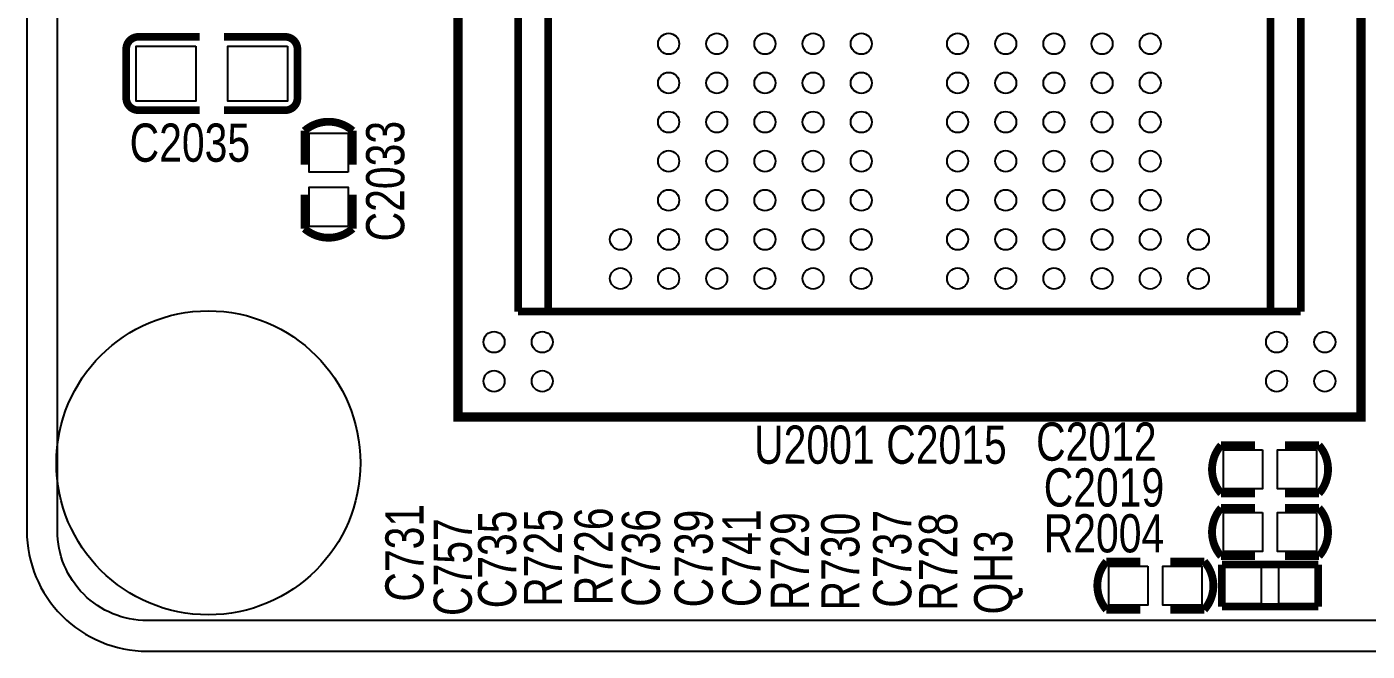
# Model space of a CAD drawing. Extents: x -9 to 138, y -41 to 19.
# Drawn here: x -9.07 to 13.2, y -37.64 to -27.27 of the extents above; entities that cross this region are included whole.
import ezdxf
from ezdxf.enums import TextEntityAlignment as Align

# ---------------------------------------------------------------- set-up
doc = ezdxf.new("R2010")
doc.units = 0
doc.header["$MEASUREMENT"] = 0
for name, color, linetype in [('BG_OUTLINE', 3, 'CONTINUOUS'), ('BG_SILKSCREEN_TOP', 2, 'CONTINUOUS'), ('PG_SILKSCREEN_TOP', 6, 'CONTINUOUS'), ('PIN_SOLDERMASK_TOP', 7, 'CONTINUOUS'), ('RD_SILKSCREEN_TOP', 8, 'CONTINUOUS'), ('RKI_ALL', 9, 'CONTINUOUS')]:
    doc.layers.add(name, color=color, linetype=linetype)

msp = doc.modelspace()

# ---------------------------------------------------------------- linework, layer by layer
at = {"layer": 'BG_OUTLINE', "color": 1}
msp.add_lwpolyline([(46.53, 17.36, 0.414212), (44.53, 19.359), (-7.07, 19.359, 0.414214), (-9.07, 17.36), (-9.07, 1.61), (-9.07, -35.64, 0.414214), (-7.07, -37.64), (44.53, -37.64, 0.414214), (46.53, -35.64), (46.53, -23.64)], format="xyb", close=True, dxfattribs=at)
at = {"layer": 'BG_SILKSCREEN_TOP', "color": 1, "const_width": 0.152}
msp.add_lwpolyline([(-1.907, -33.751), (13.093, -33.751), (13.093, -18.751), (-1.907, -18.751)], close=True, dxfattribs=at)
at = {"layer": 'PG_SILKSCREEN_TOP', "color": 1}
for points, const_width in [([(-0.908, -32), (-0.908, -20.5)], 0.127), ([(-0.408, -20.5), (-0.408, -32)], 0.127), ([(11.592, -20.5), (11.592, -32)], 0.127), ([(12.092, -20.5), (12.092, -32)], 0.127), ([(-3.657, -28.996), (-3.657, -29.559)], 0.13), ([(-3.657, -30.621), (-3.657, -30.059)], 0.13), ([(12.092, -32), (-0.908, -32)], 0.127), ([(10.77, -34.22), (11.332, -34.22)], 0.13), ([(12.395, -34.22), (11.832, -34.22)], 0.13), ([(10.77, -35.262), (11.332, -35.262)], 0.13), ([(12.395, -35.262), (11.832, -35.262)], 0.13), ([(8.865, -36.151), (9.427, -36.151)], 0.13), ([(10.49, -36.151), (9.927, -36.151)], 0.13), ([(10.782, -36.901), (10.782, -36.201)], 0.127), ([(10.782, -36.201), (12.383, -36.201)], 0.127), ([(12.383, -36.201), (12.383, -36.901)], 0.127), ([(12.383, -36.901), (10.782, -36.901)], 0.127)]:
    msp.add_lwpolyline(points, dxfattribs=dict(at, const_width=const_width))
for points, const_width in [([(-6.2, -27.435), (-7.216, -27.435, 0.414212), (-7.419, -27.638), (-7.419, -28.451, 0.414212), (-7.216, -28.654), (-6.2, -28.654)], 0.127), ([(-5.794, -28.654), (-4.778, -28.654, 0.414215), (-4.574, -28.451), (-4.574, -27.638, 0.414215), (-4.778, -27.435), (-5.794, -27.435)], 0.127), ([(-4.457, -29.559), (-4.457, -28.996, -0.377946), (-3.657, -28.996)], 0.13), ([(-4.457, -30.059), (-4.457, -30.621, 0.377946), (-3.657, -30.621)], 0.13), ([(11.332, -35.02), (10.77, -35.02, -0.377946), (10.77, -34.22)], 0.13), ([(11.832, -35.02), (12.395, -35.02, 0.377946), (12.395, -34.22)], 0.13), ([(11.332, -36.062), (10.77, -36.062, -0.377946), (10.77, -35.262)], 0.13), ([(11.832, -36.062), (12.395, -36.062, 0.377946), (12.395, -35.262)], 0.13), ([(9.427, -36.951), (8.865, -36.951, -0.377946), (8.865, -36.151)], 0.13), ([(9.927, -36.951), (10.49, -36.951, 0.377946), (10.49, -36.151)], 0.13)]:
    msp.add_lwpolyline(points, format="xyb", dxfattribs=dict(at, const_width=const_width))
at = {"layer": 'PIN_SOLDERMASK_TOP', "color": 1}
for points in [[(-6.264, -27.587), (-6.264, -28.502), (-7.254, -28.502), (-7.254, -27.587)], [(-4.74, -27.587), (-4.74, -28.502), (-5.73, -28.502), (-5.73, -27.587)], [(-3.732, -29.684), (-4.382, -29.684), (-4.382, -29.034), (-3.732, -29.034)], [(-3.732, -30.584), (-4.382, -30.584), (-4.382, -29.934), (-3.732, -29.934)], [(11.457, -34.295), (11.457, -34.945), (10.807, -34.945), (10.807, -34.295)], [(12.357, -34.295), (12.357, -34.945), (11.707, -34.945), (11.707, -34.295)], [(11.457, -35.337), (11.457, -35.987), (10.807, -35.987), (10.807, -35.337)], [(12.357, -35.337), (12.357, -35.987), (11.707, -35.987), (11.707, -35.337)], [(9.552, -36.226), (9.552, -36.876), (8.902, -36.876), (8.902, -36.226)], [(10.452, -36.226), (10.452, -36.876), (9.802, -36.876), (9.802, -36.226)], [(11.437, -36.246), (11.437, -36.855), (10.828, -36.855), (10.828, -36.246)], [(12.337, -36.246), (12.337, -36.855), (11.728, -36.855), (11.728, -36.246)]]:
    msp.add_lwpolyline(points, close=True, dxfattribs=at)
for centre, radius in [((1.592, -27.55), 0.175), ((2.392, -27.55), 0.175), ((3.192, -27.55), 0.175), ((3.992, -27.55), 0.175), ((4.792, -27.55), 0.175), ((6.392, -27.55), 0.175), ((7.192, -27.55), 0.175), ((7.992, -27.55), 0.175), ((8.792, -27.55), 0.175), ((9.592, -27.55), 0.175), ((1.592, -28.2), 0.175), ((2.392, -28.2), 0.175), ((3.192, -28.2), 0.175), ((3.992, -28.2), 0.175), ((4.792, -28.2), 0.175), ((6.392, -28.2), 0.175), ((7.192, -28.2), 0.175), ((7.992, -28.2), 0.175), ((8.792, -28.2), 0.175), ((9.592, -28.2), 0.175), ((1.592, -28.85), 0.175), ((2.392, -28.85), 0.175), ((3.192, -28.85), 0.175), ((3.992, -28.85), 0.175), ((4.792, -28.85), 0.175), ((6.392, -28.85), 0.175), ((7.192, -28.85), 0.175), ((7.992, -28.85), 0.175), ((8.792, -28.85), 0.175), ((9.592, -28.85), 0.175), ((1.592, -29.5), 0.175), ((2.392, -29.5), 0.175), ((3.192, -29.5), 0.175), ((3.992, -29.5), 0.175), ((4.792, -29.5), 0.175), ((6.392, -29.5), 0.175), ((7.192, -29.5), 0.175), ((7.992, -29.5), 0.175), ((8.792, -29.5), 0.175), ((9.592, -29.5), 0.175), ((1.592, -30.15), 0.175), ((2.392, -30.15), 0.175), ((3.192, -30.15), 0.175), ((3.992, -30.15), 0.175), ((4.792, -30.15), 0.175), ((6.392, -30.15), 0.175), ((7.192, -30.15), 0.175), ((7.992, -30.15), 0.175), ((8.792, -30.15), 0.175), ((9.592, -30.15), 0.175), ((0.792, -30.8), 0.175), ((1.592, -30.8), 0.175), ((2.392, -30.8), 0.175), ((3.192, -30.8), 0.175), ((3.992, -30.8), 0.175), ((4.792, -30.8), 0.175), ((6.392, -30.8), 0.175), ((7.192, -30.8), 0.175), ((7.992, -30.8), 0.175), ((8.792, -30.8), 0.175), ((9.592, -30.8), 0.175), ((10.392, -30.8), 0.175), ((0.792, -31.449), 0.175), ((1.592, -31.449), 0.175), ((2.392, -31.449), 0.175), ((3.192, -31.449), 0.175), ((3.992, -31.449), 0.175), ((4.792, -31.449), 0.175), ((6.392, -31.449), 0.175), ((7.192, -31.449), 0.175), ((7.992, -31.449), 0.175), ((8.792, -31.449), 0.175), ((9.592, -31.449), 0.175), ((10.392, -31.449), 0.175), ((-6.054, -34.512), 2.525), ((-1.308, -32.505), 0.175), ((-0.508, -32.505), 0.175), ((11.692, -32.505), 0.175), ((12.493, -32.505), 0.175), ((-1.308, -33.155), 0.175), ((-0.508, -33.155), 0.175), ((11.692, -33.155), 0.175), ((12.493, -33.155), 0.175)]:
    msp.add_circle(centre, radius, dxfattribs=at)
at = {"layer": 'RKI_ALL', "color": 1}
msp.add_lwpolyline([(46.022, -35.64, -0.414214), (44.53, -37.132), (-7.07, -37.132, -0.414214), (-8.562, -35.64), (-8.562, 17.36, -0.414214), (-7.07, 18.851), (44.53, 18.851, -0.414212), (46.022, 17.36)], format="xyb", close=True, dxfattribs=at)

# ---------------------------------------------------------------- texts
at = {"layer": 'RD_SILKSCREEN_TOP', "color": 1, "width": 0.8}
for s, p in [('C2035', (-7.362, -29.51)), ('C2012', (7.696, -34.476)), ('C2015', (5.207, -34.527)), ('C2019', (7.823, -35.238)), ('R2004', (7.823, -36))]:
    msp.add_text(s, height=0.635, dxfattribs=at).set_placement(p)
for s, p in [('C2033', (-2.799, -30.833)), ('C757', (-1.676, -37.056)), ('QH3', (7.302, -37.03))]:
    msp.add_text(s, height=0.635, rotation=90, dxfattribs=at).set_placement(p)
msp.add_text('U2001', height=0.635, dxfattribs=at).set_placement((4.013, -34.527), align=Align.CENTER)
for s, p in [('C731', (-2.479, -36.005)), ('C735', (-0.939, -36.116)), ('R725', (-0.177, -36.091)), ('R726', (0.661, -36.065)), ('C736', (1.449, -36.091)), ('C739', (2.325, -36.101)), ('C741', (3.12, -36.096)), ('R729', (3.922, -36.144)), ('R730', (4.761, -36.151)), ('C737', (5.624, -36.106)), ('R728', (6.386, -36.156))]:
    msp.add_text(s, height=0.635, rotation=90, dxfattribs=at).set_placement(p, align=Align.CENTER)

doc.saveas('drawing.dxf')
